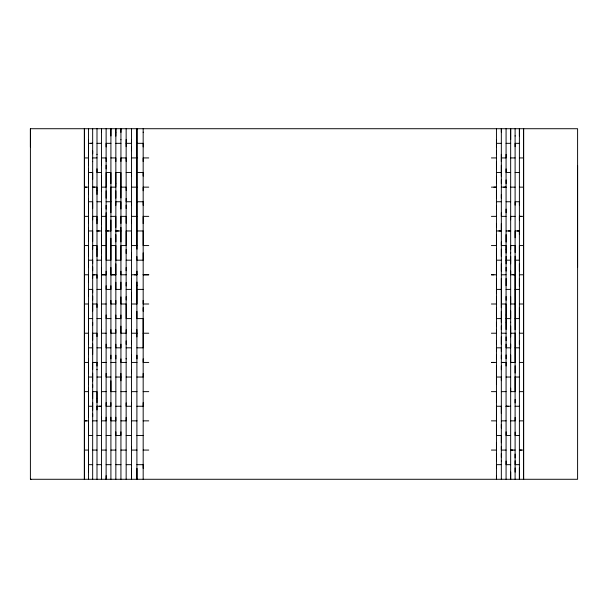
<?xml version="1.0" encoding="UTF-8"?>
<svg xmlns="http://www.w3.org/2000/svg" width="608" height="608" viewBox="0 0 608 608"><rect width="100%" height="100%" fill="white"/><g stroke="black" fill="none" stroke-linecap="round" stroke-linejoin="round"><path stroke-width="0.91" d="M30.4 146.862L30.4 128.721L577.6 128.721L577.6 479.279L30.4 479.279L30.4 128.721M84.474 128.721L84.474 479.279M88.494 472.074L88.494 450.064L84.474 450.064M88.494 432.106L88.494 435.465L92.667 435.465M88.494 431.802L88.494 420.858L84.474 420.858L86.488 420.85M88.494 416.974L88.494 402.899M88.494 402.595L88.494 387.76M88.494 383.815L88.494 358.545M88.494 354.601L88.494 333.214L84.474 333.214M88.494 329.194L88.494 304L84.474 304M88.494 296.202L88.494 289.393L92.667 289.393L92.667 292.767M88.494 282.044L88.494 274.786L84.474 274.786M88.494 266.996L88.494 260.178L92.667 260.178L92.667 263.545M88.494 256.477L88.494 245.571L84.474 245.571M88.494 241.581L88.494 227.62M88.494 223.554L88.494 216.357L84.474 216.357M88.494 198.398L88.494 344.31M88.494 194.34L88.494 187.15L84.474 187.15L86.488 187.15M88.494 128.721L88.494 212.77M88.494 165.133L88.494 143.298M92.667 416.655L92.667 402.504M92.667 398.65L92.667 391.643L96.999 391.643L96.999 398.544M92.667 387.471L92.667 373.244M92.667 369.39L92.667 362.429L96.999 362.429L96.999 369.77M92.667 354.502L92.667 344.022M92.667 340.176L92.667 333.214L96.999 333.214L96.999 336.581M92.667 325.348L92.667 318.562M92.667 310.969L92.667 304L96.999 304L96.999 307.45M92.667 299.904L92.667 296.149M92.667 278.228L92.667 274.786L94.833 274.786M92.667 270.697L92.667 266.935M92.667 249.006L92.667 245.571L96.999 245.571L96.999 248.991M92.667 241.475L92.667 230.964L88.494 230.964M92.667 219.784L92.667 216.357L96.999 216.357L96.999 219.739M92.667 208.483L92.667 201.75L88.494 201.75M92.667 179.254L92.667 172.543L90.577 172.543M92.667 161.629L92.667 157.708M92.667 153.778L92.667 128.721M96.999 409.914L96.999 406.129M96.999 402.61L96.999 398.992M96.999 278.236L96.999 274.786L92.667 274.786M96.999 256.576L96.999 249.242M96.999 223.698L96.999 220.02M96.999 194.446L96.999 190.768M96.999 190.6L96.999 187.142L92.667 187.142L94.833 187.142M96.999 154.546L96.999 128.721M101.483 417.255L101.483 420.858L106.126 420.858L106.126 417.248M101.483 329.688L101.483 333.214L106.126 333.214M106.119 271.244L106.119 274.786L101.483 274.786L101.483 267.573M101.483 256.69L101.483 260.178L96.999 260.178M101.483 253.042L101.483 249.333M101.483 234.642L101.483 245.571L106.119 245.571M101.483 227.43L101.483 230.964L96.999 230.964L99.256 230.964M101.483 223.79L101.483 209.099M101.483 190.859L101.483 176.244M101.483 479.279L101.483 128.721L101.483 132.392M106.126 475.714L106.126 479.279L106.119 172.535L110.914 172.535L110.914 212.694M106.126 402.618L106.126 406.25L110.914 406.25L110.914 402.618M106.119 373.418L106.119 377.036L110.914 377.036M106.119 344.189L106.119 347.822L110.914 347.822M106.119 314.99L106.119 318.607L110.914 318.607M106.119 285.783L106.119 289.393L110.914 289.393L110.914 285.79M106.119 212.739L106.119 260.178L110.914 260.178L110.914 238.275M106.119 209.084L106.119 205.405M106.119 198.147L106.119 190.859M106.126 128.721L106.119 187.142L101.483 187.142M110.914 417.248L110.914 420.858L115.854 420.858L115.854 417.24M110.914 380.775L110.914 391.643L115.854 391.643M110.914 358.826L110.914 355.186M110.914 329.642L110.914 333.214L115.847 333.214L115.847 329.673M110.914 300.428L110.914 304L115.847 304L115.847 300.458M115.847 263.872L115.847 274.786L110.914 274.786L110.914 267.528M110.914 220.02L110.914 230.964L106.119 230.964L108.513 230.964M110.914 187.18L110.914 479.279M110.914 183.555L110.914 128.721L110.914 135.956M115.854 431.84L115.854 435.465L120.931 435.465L120.931 431.847M115.854 358.887L115.854 355.277M115.847 344.265L115.847 347.822L120.931 347.822L120.931 344.219M115.847 315.096L115.847 318.607L120.931 318.607L120.931 315.02M115.847 282.256L115.847 289.393L120.931 289.393L120.931 282.18M115.847 234.65L115.847 260.178L120.931 260.178L120.931 139.612M115.847 227.415L115.847 201.75L120.931 201.75L120.931 208.985M115.847 198.147L115.847 190.828M120.931 380.821L120.931 373.426M120.931 358.925L120.931 362.429L126.152 362.429L126.152 358.378M120.931 326.146L120.931 333.214L126.152 333.214L126.152 329.726M120.931 296.932L120.931 304L126.152 304L126.152 358.956M120.931 271.305L120.931 274.786L126.152 274.786L126.152 267.512M120.931 132.407L120.931 128.721L120.931 139.779M126.16 479.279L126.152 362.345M126.152 417.453L126.152 420.858L120.931 420.858M126.152 402.922L126.152 406.25L131.518 406.25L131.518 402.853M126.152 344.333L126.152 340.913M126.152 296.696L126.152 318.607L131.51 318.607L131.51 293.071M126.152 285.965L126.152 282.545M126.152 253.407L126.152 249.478M126.152 139.566L126.152 245.571L120.931 245.571L120.931 479.279M131.518 475.904L131.518 479.279L131.51 304L137.005 304L137.005 289.393M131.518 475.714L131.518 468.373M131.518 446.5L131.518 450.072L137.005 450.072M131.518 373.646L131.518 369.96M131.518 355.186L131.51 362.429L137.005 362.429M131.518 344.432L131.518 340.761M131.51 329.62L131.51 333.214L137.005 333.214M131.51 274.573L131.51 289.393L126.152 289.393M131.51 256.804L131.51 253.141M131.518 146.665L131.51 245.571L137.005 245.571L137.005 249.151M131.518 140.015L131.518 143.328L126.152 143.328M136.899 479.286L136.899 128.721M136.899 336.893L136.899 329.528M136.899 311.364L136.899 318.607L143.169 318.607L143.176 479.279M136.899 285.806L136.899 289.393L143.169 289.393M136.899 256.584L136.899 260.178L143.169 260.178L143.169 252.905M137.005 479.279L137.005 468.38M137.005 358.849L137.005 355.201M137.005 285.714L137.005 282.036M126.152 270.742L126.152 230.964L131.51 230.964L131.51 274.786L137.005 274.786L137.005 271.198M137.005 245.571L137.005 128.721M143.169 402.686L143.169 406.25L136.899 406.25M143.169 373.479L143.169 377.036L136.899 377.036M143.169 358.864L143.169 362.429L148.747 362.429M143.169 307.671L143.169 347.822L136.899 347.822M143.169 300.413L143.169 304L148.747 304M143.169 132.111L143.169 245.571L148.747 245.571M143.176 468.358L143.176 464.679L136.899 464.679M496.447 468.35L496.447 406.25L501.334 406.25L501.334 413.478M496.447 402.61L496.447 391.643L491.408 391.643M496.447 384.324L496.447 355.232M496.447 358.773L496.447 223.676M496.447 227.225L496.447 176.29M496.447 183.494L496.447 172.535L501.334 172.535M496.447 168.918L496.447 150.708M496.447 154.25L496.447 128.721M496.447 475.714L496.447 479.279L496.447 464.672L501.334 464.672L501.334 479.279M501.334 464.672L501.334 460.932M501.334 457.262L501.334 453.652M501.334 446.394L501.334 450.072L506.076 450.072M501.334 442.73L501.334 435.465L496.447 435.465L496.447 424.506M501.334 428.032L501.334 424.437M501.334 380.669L501.334 377.036L496.447 377.036M501.334 369.694L501.334 366.016M501.334 358.773L501.334 274.786L506.076 274.786L506.076 285.661M501.334 271.115L501.334 260.087M501.334 256.401L501.334 128.721L501.334 132.134M506.076 461.031L506.076 464.672L510.667 464.672M506.076 431.817L506.076 435.465L510.667 435.465M506.076 365.986L506.076 362.429L501.334 362.429L503.743 362.429M506.076 358.667L506.076 354.958M506.076 333.192L506.076 347.822L510.667 347.822L510.667 344.204M506.076 329.452L506.076 315.111M506.076 314.876L506.076 304L501.334 304M506.076 300.268L506.076 296.529M506.076 271.077L506.076 267.345M506.076 263.872L506.076 128.721M510.667 472.12L510.667 479.279L510.667 326.146M510.667 388.208L510.667 391.643L515.105 391.643L515.105 376.778M519.392 136.048L519.392 128.721L519.392 260.178L515.105 260.178L515.105 362.429L510.667 362.429L510.667 358.986M510.667 358.758L510.667 355.08M510.667 336.885L510.667 329.68M510.667 329.521L510.667 322.194M510.667 315.005L510.667 318.607L506.076 318.607M510.667 314.724L510.667 310.984M510.667 300.466L510.667 304L515.105 304L515.105 135.797M510.667 300.314L510.667 296.636M510.667 252.563L510.667 274.786L515.105 274.786L512.886 274.786M510.667 249.257L510.667 128.721L510.667 139.604M515.105 479.279L515.105 467.947M519.392 464.672L515.105 464.672L515.105 333.131M519.392 467.962L519.392 479.279L519.392 245.571L523.518 245.571L523.518 128.721M519.392 344.409L519.392 340.708M519.392 307.656L519.392 318.607L515.105 318.607M519.392 286.011L519.392 278.449M519.392 271.191L519.392 263.834M523.518 479.279L523.518 245.571M523.686 479.279L523.686 128.721M577.6 267.269L577.6 165.589M90.584 143.328L92.667 143.328L88.494 143.328L88.494 140.038M96.999 143.328L101.483 143.328M110.914 143.328L106.119 143.328L106.119 146.938M115.847 143.328L120.931 143.328M136.899 143.321L143.169 143.321L143.169 146.9M496.447 143.328L501.334 143.328M506.076 143.328L510.674 143.328M519.392 143.328L515.105 143.328L515.105 146.68M84.474 157.936L88.494 157.936M110.914 157.928L115.854 157.936L115.854 161.515M131.518 157.928L137.005 157.928M148.747 157.928L143.169 157.928L143.169 161.538M491.408 157.928L496.447 157.928M501.334 157.928L506.076 157.936L506.076 154.371M510.667 157.936L515.105 157.936M519.392 157.936L523.518 157.936M88.494 172.543L92.667 172.543M101.483 172.543L96.999 172.543L96.999 157.936L92.667 157.936L92.667 151.004M126.152 172.535L131.518 172.535L131.518 175.887M136.899 172.535L143.169 172.535L143.169 176.107M510.667 172.535L506.076 172.535L506.076 168.91M515.105 172.543L519.392 172.543M493.901 187.142L496.447 187.142L491.408 187.142M503.736 187.142L506.076 187.142L501.334 187.142M110.914 187.142L115.847 187.142L115.854 128.721L115.854 132.263M120.931 187.142L126.152 187.142L126.152 190.486M131.518 187.142L137.005 187.142M148.747 187.142L143.169 187.142L143.169 190.737M510.667 187.142L515.105 187.142M519.392 187.15L523.518 187.15M96.999 201.75L101.483 201.75M106.119 201.75L110.914 201.75M136.899 201.75L143.169 201.75L143.169 205.314M496.447 201.75L501.334 201.75M506.076 201.75L510.667 201.75M101.483 216.357L106.119 216.357M110.914 216.357L115.847 216.357L115.847 241.87M131.51 216.357L137.005 216.357M148.747 216.357L143.169 216.357L143.169 223.6M491.408 216.357L496.447 216.357M506.076 216.357L501.334 216.357L501.334 212.739M515.105 216.357L510.667 216.357L510.667 219.8M519.392 219.921L519.392 216.357L523.518 216.357M519.392 216.357L521.451 216.357M118.393 230.964L115.847 230.964L120.931 230.964M498.894 230.964L501.334 230.964L501.334 223.676M508.364 230.964L510.667 230.964L506.076 230.964M517.248 230.964L519.392 230.964L519.392 234.316M136.899 230.964L143.169 230.964L143.169 311.243M496.447 230.964L501.334 230.964M519.392 230.964L515.105 230.964L515.105 237.758M110.914 245.571L115.847 245.571L115.854 479.279M491.408 245.571L496.447 245.571L496.447 234.62M126.152 260.178L131.51 260.178M496.447 260.178L501.334 260.178L501.334 249.227M506.076 260.178L510.667 260.178M134.254 274.786L137.005 274.786M101.483 274.786L106.119 274.786M110.914 274.786L115.847 274.786M493.894 274.786L491.408 274.786L496.447 274.786L496.447 249.227M519.392 274.786L523.518 274.786M96.999 289.393L101.483 289.393M496.447 289.393L501.334 289.393M506.076 289.393L510.667 289.393M515.105 289.393L519.392 289.393M101.483 304L106.126 304M491.408 304L496.447 304L496.447 296.788M519.392 304L523.518 304M88.494 318.607L92.667 318.607L92.667 161.356M96.999 318.607L101.483 318.607M501.334 318.607L496.447 318.607L496.447 307.678M143.169 333.214L148.747 333.214M491.408 333.214L496.447 333.214L496.447 329.642M501.334 333.214L506.076 333.214L506.076 322.324M510.667 333.214L515.105 333.214M519.392 333.214L523.518 333.214M92.667 347.822L88.494 347.822L88.494 373.677M96.999 347.822L101.483 347.822M126.152 347.822L131.518 347.822M515.105 347.822L519.392 347.822M84.474 362.429L88.494 362.429M101.483 362.429L106.126 362.429L103.77 362.429M110.914 362.429L115.854 362.429M496.447 362.429L491.408 362.429L493.894 362.429M519.392 362.429L523.518 362.429M94.833 362.429L96.999 362.429M510.667 362.429L512.894 362.429M92.667 377.036L88.494 377.036L88.494 479.279M96.999 377.036L101.483 377.036M115.847 377.036L120.931 377.036M126.152 377.036L131.518 377.036M506.076 377.036L510.667 377.036M515.105 377.036L519.392 377.036M84.474 391.643L88.494 391.643M101.483 391.643L106.126 391.643M120.931 391.643L126.152 391.643M131.518 391.643L137.005 391.643M143.169 391.643L148.747 391.643M501.334 391.643L506.076 391.643M519.392 391.643L523.518 391.643M88.494 406.25L92.667 406.25L92.667 384.697M96.999 406.25L101.483 406.25L99.233 406.25M115.847 406.25L120.931 406.25M510.667 406.25L506.076 406.25L508.387 406.25M515.105 406.25L519.392 406.25M92.667 420.858L96.999 420.858M131.518 420.858L137.005 420.858M143.169 420.858L148.747 420.858M491.408 420.858L496.447 420.858L496.447 366.13M501.334 420.858L506.076 420.858M510.667 420.858L515.105 420.858L515.105 417.46M519.392 420.858L523.518 420.858M96.999 435.465L101.483 435.465M106.126 435.465L110.914 435.465M126.152 435.465L131.518 435.465M136.899 435.465L143.169 435.465M519.392 435.465L515.105 435.465L515.105 432.128M92.667 450.064L96.999 450.064M101.483 450.064L106.126 450.064M110.914 450.072L115.854 450.072M120.931 450.072L126.16 450.072M143.169 450.072L148.747 450.072M491.408 450.072L496.447 450.072L496.447 442.776M515.105 450.064L510.667 450.064L512.894 450.064M523.518 450.064L519.392 450.064L521.451 450.064M88.494 464.672L92.667 464.672M96.999 464.672L101.483 464.672M106.126 464.672L110.914 464.672M115.854 464.672L120.931 464.672M126.16 464.679L131.518 464.679M30.4 479.279L30.978 479.279M519.392 205.078L519.392 201.75L515.105 201.75L515.105 205.109M515.105 128.721L515.105 136.055M515.105 252.442L515.105 245.571L510.667 245.571L510.667 252.928M515.105 256.158L515.105 259.958M515.105 304L515.105 329.741M515.105 365.811L515.105 373.016M515.105 399.471L515.105 402.914M515.105 454.1L515.105 457.908M515.105 460.773L515.105 472.104M510.667 256.318L510.667 263.796M510.667 271.115L510.667 322.392M506.076 179.915L506.076 183.54M506.076 209.099L506.076 212.762M506.076 234.642L506.076 242.007M506.076 249.12L506.076 245.571L501.334 245.571L501.334 241.984M506.076 249.318L506.076 253.034M506.076 256.424L506.076 274.808M506.076 278.548L506.076 322.08M506.076 336.923L506.076 340.655M506.076 344.143L506.076 479.279M501.334 154.356L501.334 161.606M501.334 165.27L501.334 176.305M501.334 179.968L501.334 183.563M501.334 194.522L501.334 198.147M501.334 263.811L501.334 274.793M501.334 278.472L501.334 307.671M501.334 311.334L501.334 322.263M501.334 325.979L501.334 329.642M501.334 336.885L501.334 344.196M501.334 351.538L501.334 347.829L496.447 347.822L496.447 351.546M501.334 355.224L501.334 461.069M496.447 139.749L496.447 147.037M496.447 161.599L496.447 172.604M496.447 190.859L496.447 198.147M496.447 205.39L496.447 209.068M496.447 278.464L496.447 293.094M496.447 322.308L496.447 326.002M496.447 340.548L496.447 344.189M496.447 453.75L496.447 461.062M143.169 128.721L143.169 132.308M131.518 128.721L131.518 150.678M131.518 205.109L131.518 201.75L126.152 201.75L126.152 198.444M131.51 219.936L131.51 223.584M131.51 278.38L131.51 299.904M126.152 128.721L126.152 146.665M126.152 161.356L126.152 157.928L120.931 157.928L120.931 161.416M126.152 205.094L126.152 208.521M126.152 223.227L126.152 216.357L120.931 216.357L120.931 223.432M126.152 274.71L126.152 299.957M120.931 197.942L120.931 172.535L115.847 172.535L115.847 183.418M120.931 227.369L120.931 241.885M115.854 132.384L115.854 136.139M115.847 183.532L115.847 205.375M106.126 161.546L106.126 157.936L101.483 157.936L101.483 165.178M106.126 165.224L106.126 168.925M96.999 154.28L96.999 157.936M96.999 168.796L96.999 366.1M96.999 369.284L96.999 479.279M92.667 322.4L92.667 380.942M92.667 406.364L92.667 410.225M92.667 413.949L92.667 479.279M88.494 169.191L88.494 183.555M84.314 128.721L84.314 479.279M148.747 274.786L143.169 274.786L148.747 274.786"/></g></svg>
